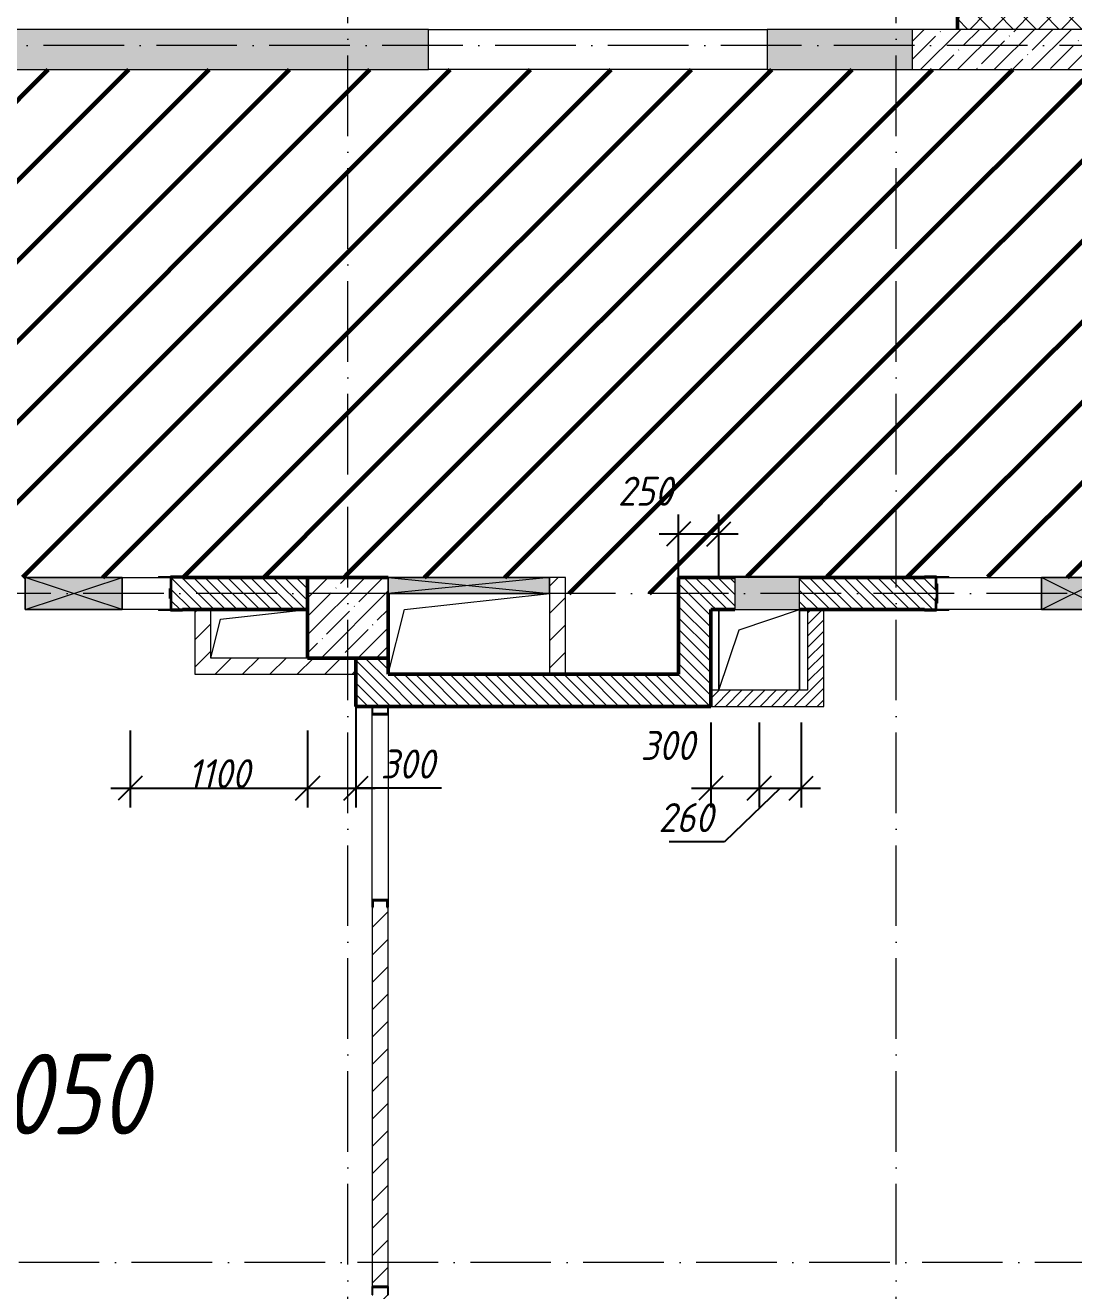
# Model space of a CAD drawing. Header units: millimetres. Extents: x -606178 to 312196, y -19338 to 632709.
# Drawn here: x -246851 to -240351, y 453450 to 461300 of the extents above; entities that cross this region are included whole.
import ezdxf

# ---------------------------------------------------------------- set-up
doc = ezdxf.new("R2010")
doc.units = ezdxf.units.MM
doc.linetypes.add('50_200_ШТРИХ_1Т_ш5_п1_п1_', pattern=[700, 500, -100, 0, -100])
for name, color, linetype, lineweight in [('6.4.1) Окр пт с инж. ПТ2.16', 3, 'Continuous', 60), ('A-____-____-DIMS', 7, 'Continuous', 9), ('A-DETL-GENF-OTLN', 7, 'Continuous', 9), ('A-FLOR-____-OTLN', 7, 'Continuous', 9), ('A-GENM-____-MCUT', 7, 'Continuous', 25), ('A-GENM-____-OTLN', 7, 'Continuous', 9), ('A-GENM-____-OTLN-1', 7, 'Continuous', 25), ('A-GLAZ-____-OTLN', 7, 'Continuous', 9), ('A-WALL-____-MCUT-1', 7, 'Continuous', 9), ('A-WALL-____-MCUT-2', 7, 'Continuous', 50), ('A-WALL-____-OTLN', 7, 'Continuous', 9), ('A-WALL-____-PATT-1', 7, 'Continuous', 9), ('A-WALL-FNSH-MCUT-1', 7, 'Continuous', 9), ('I-WALL-____-OTLN', 7, 'Continuous', 9), ('S-COLS-____-MCUT', 7, 'Continuous', 50), ('S-COLS-____-OTLN', 7, 'Continuous', 9), ('S-GRID-____-OTLN-1', 7, '50_200_ШТРИХ_1Т_ш5_п1_п1_', 9), ('Марки помещений', 7, 'Continuous', 9)]:
    doc.layers.add(name, color=color, linetype=linetype, lineweight=lineweight)
doc.layers.add('A-GLAZ-____-OTLN-1', color=7, linetype='Continuous', lineweight=9, true_color=0xc0c0c0)
doc.styles.add('ISOCPEUR_I_10', font='isocpeui.ttf', dxfattribs={"width": 0.9, "height": 180})
doc.styles.add('ISOCPEUR_I_3', font='isocpeui.ttf', dxfattribs={"width": 0.85, "height": 2.2})
doc.dimstyles.new('ISO-1_8_0_9К_СРЕДНИЙ_Кладочные_3', dxfattribs={"dimscale": 304.8, "dimtxt": 179.276612, "dimasz": 0.492126, "dimexe": 0.393701, "dimexo": 0, "dimgap": 0, "dimtad": 1, "dimdec": 3, "dimrnd": 0.001, "dimdsep": 46, "dimtxsty": 'ISOCPEUR_I_10', "dimblk1": 'OBLIQUE', "dimblk2": 'OBLIQUE', "dimsah": 1, "dimcen": 0.09, "dimdle": 0.393701, "dimazin": 0, "dimtfac": 1, "dimtdec": 4, "dimtix": 1, "dimtmove": 0, "dimatfit": 3, "dimfxl": 1, "dimtvp": 1, "dimtolj": 1, "dimtzin": 0, "dimarcsym": 2})
doc.dimstyles.new('ISO-1_8_0_9К_СРЕДНИЙ_Кладочные_4', dxfattribs={"dimscale": 304.8, "dimtxt": 179.276612, "dimasz": 0.492126, "dimexe": 0.393701, "dimexo": 0, "dimgap": 0, "dimtad": 1, "dimdec": 3, "dimrnd": 0.001, "dimdsep": 46, "dimtxsty": 'ISOCPEUR_I_10', "dimblk1": 'OBLIQUE', "dimblk2": 'OBLIQUE', "dimsah": 1, "dimcen": 0.09, "dimdle": 0.393701, "dimazin": 0, "dimtfac": 1, "dimtdec": 4, "dimtix": 1, "dimtmove": 1, "dimatfit": 3, "dimfxl": 1, "dimtvp": 1, "dimtolj": 1, "dimtzin": 0, "dimarcsym": 2})
pattern_1 = [(45, (-264901.3, 451794.26), (-84.8528, 84.8528), [])]
pattern_2 = [(135, (-264901.3, 451794.26), (-35.35534, -35.35534), [])]
pattern_3 = [(45, (-264901.3, 451794.26), (-35.35534, 35.35534), [])]
pattern_4 = [(45, (-264901.3, 451794.26), (-114.0493, 114.0493), []), (45, (-264787.25, 451794.26), (-114.0493, 114.0493), [201.612, -40.322, 3.353, -36.97])]

# ---------------------------------------------------------------- blocks, each defined once
blk = doc.blocks.new('BSC_Колонна _Прямоугольная - 500х500-V72-АР1_План отверстий 2 этажа в осях 1-64_А-ГГ')
at = {"layer": 'S-COLS-____-OTLN'}
h = blk.add_hatch(dxfattribs=at)
h.set_pattern_fill('FP_101', color=256, style=0, pattern_type=2)
h.set_pattern_definition([(45, (-20050, -5831.04), (-114.0493, 114.0493), []), (45, (-19935.95, -5831.04), (-114.0493, 114.0493), [201.613, -40.323, 3.353, -36.97])])
h.paths.add_polyline_path([(-250, -250), (250, -250), (250, 250), (-250, 250), (-250, 150)], flags=0)
at = {"layer": 'S-COLS-____-MCUT'}
for p, q in [((250, 250), (-250, 250)), ((-250, 250), (-250, -250)), ((250, -250), (250, 150)), ((-250, -250), (250, -250))]:
    blk.add_line(p, q, dxfattribs=at)
blk = doc.blocks.new('АР_Перемычка - АР_Перемычка-28448550-АР1_План отверстий 2 этажа в осях 1-64_А-ГГ')
at = {"layer": 'A-GENM-____-OTLN'}
blk.add_line((-350, -100), (-342, -100), dxfattribs=at)
blk = doc.blocks.new('154_Фахверк_СКБ_Швеллер - Тип_100_3550_1-28320239-АР1_План отверстий 2 этажа в осях 1-64_А-ГГ')
at = {"layer": 'A-GENM-____-MCUT'}
for p, q in [((175, 50), (125, 50)), ((125, 50), (125, -50)), ((128, 47), (175, 47)), ((128, -47), (128, 47)), ((175, 47), (175, 50)), ((125, -50), (175, -50)), ((175, -47), (128, -47)), ((175, -50), (175, -47))]:
    blk.add_line(p, q, dxfattribs=at)
blk = doc.blocks.new('154_Стойка_СКБ_Швеллер - СМ-2180_100-28318692-АР1_План отверстий 2 этажа в осях 1-64_А-ГГ')
at = {"layer": 'A-GENM-____-MCUT'}
for p, q in [((171, 50), (125, 50)), ((125, 50), (125, -50)), ((129.5, 42.4), (171, 42.4)), ((129.5, -42.4), (129.5, 42.4)), ((171, 42.4), (171, 50)), ((125, -50), (171, -50)), ((171, -42.4), (129.5, -42.4)), ((171, -50), (171, -42.4))]:
    blk.add_line(p, q, dxfattribs=at)
blk = doc.blocks.new('154_Фахверк_СКБ_Швеллер - Тип_100_3550-28487752-АР1_План отверстий 2 этажа в осях 1-64_А-ГГ')
at = {"layer": 'A-GENM-____-MCUT'}
for p, q in [((175, 50), (125, 50)), ((125, 50), (125, -50)), ((128, 47), (175, 47)), ((128, -47), (128, 47)), ((175, 47), (175, 50)), ((125, -50), (175, -50)), ((175, -47), (128, -47)), ((175, -50), (175, -47))]:
    blk.add_line(p, q, dxfattribs=at)
blk = doc.blocks.new('154_Стойка_СКБ_Уголок - СМ-2180_200-28268025-АР1_План отверстий 2 этажа в осях 1-64_А-ГГ')
at = {"layer": 'A-GENM-____-MCUT'}
for p, q in [((125, 156), (125, 81)), ((200, 156), (125, 156)), ((125, 81), (131, 81)), ((131, 81), (131, 150)), ((131, 150), (200, 150)), ((200, 150), (200, 156)), ((131, 19), (125, 19)), ((125, 19), (125, -56)), ((131, -50), (131, 19)), ((125, -56), (200, -56)), ((200, -50), (131, -50)), ((200, -56), (200, -50))]:
    blk.add_line(p, q, dxfattribs=at)
blk = doc.blocks.new('Стойка_Влож_Уголок_Опорный - Уголок-28213941-АР1_План отверстий 2 этажа в осях 1-64_А-ГГ')
at = {"layer": 'A-GENM-____-OTLN'}
for p, q in [((-212, -6), (-212, 0)), ((0, 0), (0, -6)), ((-212, -75), (-212, -6)), ((-212, -6), (-206, -6)), ((-212, -75), (-206, -75)), ((-6, -6), (0, -6)), ((-6, -75), (0, -75)), ((0, -6), (0, -75))]:
    blk.add_line(p, q, dxfattribs=at)
blk = doc.blocks.new('154_Стойка_СКБ_Уголок - СМ-2480_200-28346303-АР1_План отверстий 2 этажа в осях 1-64_А-ГГ')
at = {"layer": 'A-GENM-____-MCUT'}
for p, q in [((125, 156), (125, 81)), ((200, 156), (125, 156)), ((125, 81), (131, 81)), ((131, 81), (131, 150)), ((131, 150), (200, 150)), ((200, 150), (200, 156)), ((131, 19), (125, 19)), ((125, 19), (125, -56)), ((131, -50), (131, 19)), ((125, -56), (200, -56)), ((200, -50), (131, -50)), ((200, -56), (200, -50))]:
    blk.add_line(p, q, dxfattribs=at)
blk = doc.blocks.new('Стойка_Влож_Полоса боковая - Полоса-28213942-АР1_План отверстий 2 этажа в осях 1-64_А-ГГ')
at = {"layer": 'A-GENM-____-OTLN'}
for p, q in [((-5, 60), (0, 60)), ((-5, -60), (-5, 60)), ((0, 31), (0, -31)), ((0, -60), (-5, -60))]:
    blk.add_line(p, q, dxfattribs=at)
blk = doc.blocks.new('AR_Отверстие Ниша - Лючок-32403954-АР1_План отверстий 2 этажа в осях 1-64_А-ГГ')
at = {"layer": 'A-GLAZ-____-OTLN'}
blk.add_hatch(color=256, dxfattribs=at).paths.add_polyline_path([(-200, 100), (-200, -100), (200, -100), (200, 100)], flags=0)
for p, q in [((200, 100), (-200, 100)), ((-200, 100), (-200, -100)), ((200, -100), (200, 100)), ((-200, -100), (200, -100))]:
    blk.add_line(p, q, dxfattribs=at)
blk = doc.blocks.new('Л_Общий_Лючок - Лючок-29677405-АР1_План отверстий 2 этажа в осях 1-64_А-ГГ')
at = {"layer": 'A-GLAZ-____-OTLN-1'}
blk.add_hatch(color=256, dxfattribs=at).paths.add_polyline_path([(400, 0), (424, 0), (424, 6), (-24, 6), (-24, 0), (0, 0)], flags=0)
at = {"layer": 'A-GLAZ-____-OTLN'}
for p, q in [((424, 6), (-24, 6)), ((-24, 6), (-24, 0)), ((424, 6), (424, 0))]:
    blk.add_line(p, q, dxfattribs=at)
blk = doc.blocks.new('AR_Отверстие прямоугольное _в плите_ - AR_Отверстие прямоугольное _в плите_-30459293-АР1_План отверстий 2 этажа в осях 1-64_А-ГГ')
at = {"layer": 'A-GENM-____-OTLN'}
for p, q in [((-250, 250), (-250, -250)), ((-125, 125), (250, 250)), ((250, -250), (250, 250)), ((-250, -250), (-125, 125))]:
    blk.add_line(p, q, dxfattribs=at)
blk = doc.blocks.new('AR_Отверстие прямоугольное _в плите_ - AR_Отверстие прямоугольное _в плите_-30552555-АР1_План отверстий 2 этажа в осях 1-64_А-ГГ')
at = {"layer": 'A-GENM-____-OTLN'}
for p, q in [((-300, -150), (-240, 90)), ((-240, 90), (300, 150))]:
    blk.add_line(p, q, dxfattribs=at)
blk = doc.blocks.new('AR_Отверстие прямоугольное _в плите_ - AR_Отверстие прямоугольное _в плите_-30552705-АР1_План отверстий 2 этажа в осях 1-64_А-ГГ')
at = {"layer": 'A-GENM-____-OTLN'}
for p, q in [((-400, 150), (500, 250)), ((-500, -250), (-400, 150))]:
    blk.add_line(p, q, dxfattribs=at)
blk = doc.blocks.new('AR_Отверстие прямоугольное _в стене__БезПР - AR_Отверстие прямоугольное _в стене__БезПР-36428632-АР1_План отверстий 2 этажа в осях 1-64_А-ГГ')
at = {"layer": 'A-GLAZ-____-OTLN'}
blk.add_hatch(color=256, dxfattribs=at).paths.add_polyline_path([(-200, -100), (200, -100), (200, 100), (-200, 100)], flags=0)
at = {"layer": 'A-DETL-GENF-OTLN'}
for p, q in [((-200, -100), (-200, 100)), ((-200, 100), (200, 100)), ((200, 100), (-200, -100)), ((-200, 100), (200, -100)), ((200, 100), (-200, 100)), ((-200, 100), (-200, -100)), ((200, 100), (200, -100)), ((200, -100), (200, 100)), ((200, -100), (-200, -100)), ((-200, -100), (200, -100))]:
    blk.add_line(p, q, dxfattribs=at)
at = {"layer": 'A-GLAZ-____-OTLN'}
blk.add_line((200, 100), (-200, 100), dxfattribs=at)
blk = doc.blocks.new('AR_Отверстие прямоугольное _в стене__БезПР - AR_Отверстие прямоугольное _в стене__БезПР-36429236-АР1_План отверстий 2 этажа в осях 1-64_А-ГГ')
at = {"layer": 'A-GLAZ-____-OTLN'}
blk.add_hatch(color=256, dxfattribs=at).paths.add_polyline_path([(500, -50), (500, 50), (-500, 50), (-500, -50), (395.9, -50)], flags=0)
at = {"layer": 'A-DETL-GENF-OTLN'}
for p, q in [((-500, -50), (-500, 50)), ((-500, 50), (500, 50)), ((500, 50), (-500, -50)), ((-500, 50), (500, -50)), ((500, 50), (-500, 50)), ((-500, 50), (-500, -50)), ((500, 50), (500, -50)), ((500, -50), (500, 50)), ((500, -50), (-500, -50)), ((-500, -50), (500, -50))]:
    blk.add_line(p, q, dxfattribs=at)
at = {"layer": 'A-GLAZ-____-OTLN'}
blk.add_line((500, 50), (-500, 50), dxfattribs=at)
blk = doc.blocks.new('AR_Отверстие прямоугольное _в стене_ - AR_Отверстие прямоугольное _в стене__ОВ-36870782-АР1_План отверстий 2 этажа в осях 1-64_А-ГГ')
at = {"layer": 'A-GLAZ-____-OTLN'}
blk.add_hatch(color=256, dxfattribs=at).paths.add_polyline_path([(-300, 100), (-300, -100), (300, -100), (300, 100)], flags=0)
at = {"layer": 'A-DETL-GENF-OTLN'}
for p, q in [((-300, -100), (-300, 100)), ((-300, 100), (300, 100)), ((300, 100), (-300, -100)), ((-300, 100), (300, -100)), ((300, 100), (-300, 100)), ((-300, 100), (-300, -100)), ((300, 100), (300, -100)), ((300, -100), (300, 100)), ((300, -100), (-300, -100)), ((-300, -100), (300, -100))]:
    blk.add_line(p, q, dxfattribs=at)
blk = doc.blocks.new('_Oblique')
at = {"color": 0, "linetype": 'ByBlock', "lineweight": -2}
blk.add_line((-0.5, -0.5), (0.5, 0.5), dxfattribs=at)
blk = doc.blocks.new('*D4587')
at = {"layer": 'A-____-____-DIMS', "color": 0, "lineweight": -2, "transparency": 16777216}
for p, q in [((-242801.3, 457875.3), (-242801.3, 458264.7)), ((-242551.3, 457878.3), (-242551.3, 458264.7)), ((-242921.3, 458144.7), (-242431.3, 458144.7))]:
    blk.add_line(p, q, dxfattribs=at)
at = {"layer": 'Defpoints', "color": 0, "transparency": 16777216}
for p in [(-242551.3, 458144.7), (-242801.3, 457875.3), (-242551.3, 457878.3)]:
    blk.add_point(p, dxfattribs=at)
at = {"layer": 'A-____-____-DIMS', "color": 0, "lineweight": -2, "transparency": 16777216, "xscale": 150, "yscale": 150, "zscale": 150, "rotation": 180}
blk.add_blockref('_Oblique', (-242801.3, 458144.7), dxfattribs=at)
at = {"layer": 'A-____-____-DIMS', "color": 0, "lineweight": -2, "transparency": 16777216, "xscale": 150, "yscale": 150, "zscale": 150}
blk.add_blockref('_Oblique', (-242551.3, 458144.7), dxfattribs=at)
at = {"layer": 'A-____-____-DIMS', "color": 0, "transparency": 16777216, "insert": (-243177.3, 458499.9), "char_height": 180, "width": 409.578, "attachment_point": 1, "line_spacing_factor": 1.149209, "style": 'ISOCPEUR_I_10'}
blk.add_mtext('\\A1;250', dxfattribs=at)
blk = doc.blocks.new('*D4727')
at = {"layer": 'A-____-____-DIMS', "color": 0, "lineweight": -2, "transparency": 16777216}
for p, q in [((-242601.3, 456975.3), (-242601.3, 456447.4)), ((-242301.3, 456975.3), (-242301.3, 456447.4)), ((-242721.3, 456567.4), (-242181.3, 456567.4))]:
    blk.add_line(p, q, dxfattribs=at)
at = {"layer": 'Defpoints', "color": 0, "transparency": 16777216}
for p in [(-242601.3, 456975.3), (-242301.3, 456975.3), (-242301.3, 456567.4)]:
    blk.add_point(p, dxfattribs=at)
at = {"layer": 'A-____-____-DIMS', "color": 0, "lineweight": -2, "transparency": 16777216, "xscale": 150, "yscale": 150, "zscale": 150, "rotation": 180}
blk.add_blockref('_Oblique', (-242601.3, 456567.4), dxfattribs=at)
at = {"layer": 'A-____-____-DIMS', "color": 0, "lineweight": -2, "transparency": 16777216, "xscale": 150, "yscale": 150, "zscale": 150}
blk.add_blockref('_Oblique', (-242301.3, 456567.4), dxfattribs=at)
at = {"layer": 'A-____-____-DIMS', "color": 0, "transparency": 16777216, "insert": (-243036.7, 456922.6), "char_height": 180, "width": 409.578, "attachment_point": 1, "line_spacing_factor": 1.149209, "style": 'ISOCPEUR_I_10'}
blk.add_mtext('\\A1;300', dxfattribs=at)
blk = doc.blocks.new('*D4728')
at = {"layer": 'A-____-____-DIMS', "color": 0, "lineweight": -2, "transparency": 16777216}
for p, q in [((-242301.3, 456975.3), (-242301.3, 456447.4)), ((-242041.3, 456975.3), (-242041.3, 456447.4)), ((-242171.3, 456567.4), (-242516.2, 456235.1)), ((-242421.3, 456567.4), (-241921.3, 456567.4)), ((-242516.2, 456235.1), (-242860.3, 456235.1))]:
    blk.add_line(p, q, dxfattribs=at)
at = {"layer": 'Defpoints', "color": 0, "transparency": 16777216}
for p in [(-242301.3, 456975.3), (-242041.3, 456975.3), (-242041.3, 456567.4)]:
    blk.add_point(p, dxfattribs=at)
at = {"layer": 'A-____-____-DIMS', "color": 0, "lineweight": -2, "transparency": 16777216, "xscale": 150, "yscale": 150, "zscale": 150, "rotation": 180}
blk.add_blockref('_Oblique', (-242301.3, 456567.4), dxfattribs=at)
at = {"layer": 'A-____-____-DIMS', "color": 0, "lineweight": -2, "transparency": 16777216, "xscale": 150, "yscale": 150, "zscale": 150}
blk.add_blockref('_Oblique', (-242041.3, 456567.4), dxfattribs=at)
at = {"layer": 'A-____-____-DIMS', "color": 0, "transparency": 16777216, "insert": (-242925.7, 456475.1), "char_height": 180, "width": 409.578, "attachment_point": 1, "line_spacing_factor": 1.149209, "style": 'ISOCPEUR_I_10'}
blk.add_mtext('\\A1;260', dxfattribs=at)
blk = doc.blocks.new('*D4729')
at = {"layer": 'A-____-____-DIMS', "color": 0, "lineweight": -2, "transparency": 16777216}
for p, q in [((-246201.3, 456925.3), (-246201.3, 456447.4)), ((-245101.3, 456925.3), (-245101.3, 456447.4)), ((-246321.3, 456567.4), (-244981.3, 456567.4))]:
    blk.add_line(p, q, dxfattribs=at)
at = {"layer": 'Defpoints', "color": 0, "transparency": 16777216}
for p in [(-246201.3, 456925.3), (-245101.3, 456925.3), (-245101.3, 456567.4)]:
    blk.add_point(p, dxfattribs=at)
at = {"layer": 'A-____-____-DIMS', "color": 0, "lineweight": -2, "transparency": 16777216, "xscale": 150, "yscale": 150, "zscale": 150, "rotation": 180}
blk.add_blockref('_Oblique', (-246201.3, 456567.4), dxfattribs=at)
at = {"layer": 'A-____-____-DIMS', "color": 0, "lineweight": -2, "transparency": 16777216, "xscale": 150, "yscale": 150, "zscale": 150}
blk.add_blockref('_Oblique', (-245101.3, 456567.4), dxfattribs=at)
at = {"layer": 'A-____-____-DIMS', "color": 0, "transparency": 16777216, "insert": (-245651.3, 456657.4), "char_height": 180, "width": 463.361, "attachment_point": 5, "style": 'ISOCPEUR_I_10'}
blk.add_mtext('\\A1;1100', dxfattribs=at)
blk = doc.blocks.new('*D4730')
at = {"layer": 'A-____-____-DIMS', "color": 0, "lineweight": -2, "transparency": 16777216}
for p, q in [((-244801.3, 457075.3), (-244801.3, 456447.4)), ((-245101.3, 456925.3), (-245101.3, 456447.4)), ((-245221.3, 456567.4), (-244681.3, 456567.4)), ((-244271.7, 456567.4), (-244801.3, 456567.4))]:
    blk.add_line(p, q, dxfattribs=at)
at = {"layer": 'Defpoints', "color": 0, "transparency": 16777216}
for p in [(-244801.3, 457075.3), (-245101.3, 456925.3), (-244801.3, 456567.4)]:
    blk.add_point(p, dxfattribs=at)
at = {"layer": 'A-____-____-DIMS', "color": 0, "lineweight": -2, "transparency": 16777216, "xscale": 150, "yscale": 150, "zscale": 150, "rotation": 180}
blk.add_blockref('_Oblique', (-245101.3, 456567.4), dxfattribs=at)
at = {"layer": 'A-____-____-DIMS', "color": 0, "lineweight": -2, "transparency": 16777216, "xscale": 150, "yscale": 150, "zscale": 150}
blk.add_blockref('_Oblique', (-244801.3, 456567.4), dxfattribs=at)
at = {"layer": 'A-____-____-DIMS', "color": 0, "transparency": 16777216, "insert": (-244648.6, 456807.4), "char_height": 180, "width": 409.578, "attachment_point": 1, "line_spacing_factor": 1.149209, "style": 'ISOCPEUR_I_10'}
blk.add_mtext('\\A1;300', dxfattribs=at)

msp = doc.modelspace()

# ---------------------------------------------------------------- hatches: boundary and pattern name
at = {"layer": '6.4.1) Окр пт с инж. ПТ2.16'}
h = msp.add_hatch(dxfattribs=at)
h.set_pattern_fill('ANSI31', color=256, scale=111)
h.paths.add_polyline_path([(-244851.3011, 461025.3011), (-247851.3011, 461025.3011), (-247851.3011, 457875.3011), (-247601.3011, 457875.3011), (-247176.3011, 457875.3011), (-247176.3011, 457881.3011), (-247101.3011, 457881.3011), (-247095.3011, 457881.3011), (-247026.3011, 457881.3011), (-246851.3011, 457875.3011), (-246251.3011, 457875.3011), (-246026.3011, 457875.3011), (-246026.3011, 457881.3011), (-245957.3011, 457881.3011), (-245951.3011, 457881.3011), (-245876.3011, 457881.3011), (-245101.3011, 457875.3011), (-244851.3011, 457875.3011)])
h = msp.add_hatch(dxfattribs=at)
h.set_pattern_fill('ANSI31', color=256, scale=111)
h.paths.add_polyline_path([(-241451.3011, 461025.3011), (-242251.3011, 461025.3011), (-244351.3011, 461025.3011), (-244851.3011, 461025.3011), (-244851.3011, 457875.3011), (-244601.3011, 457875.3011), (-243601.3011, 457875.3011), (-243501.3011, 457875.3011), (-243501.3011, 457775.3011), (-242801.3011, 457775.3011), (-242801.3011, 457875.3011), (-242475.3011, 457875.3011), (-242475.3011, 457881.3011), (-242027.3011, 457881.3011), (-241451.3011, 457876.6993)])
h = msp.add_hatch(dxfattribs=at)
h.set_pattern_fill('ANSI31', color=256, scale=111)
h.paths.add_polyline_path([(-238851.3011, 460775.3011), (-239101.3011, 460775.3011), (-239101.3011, 461025.3011), (-241451.3011, 461025.3011), (-241451.3011, 457875.3011), (-241276.3011, 457875.3011), (-241276.3011, 457881.3011), (-241201.3011, 457881.3011), (-241195.3011, 457881.3011), (-241126.3011, 457881.3011), (-240551.3011, 457875.3011), (-240151.3011, 457875.3011), (-239501.3011, 457875.3011), (-239501.3011, 457881.3011), (-239426.3011, 457881.3011), (-239101.3011, 457875.3011), (-238851.3011, 457875.3011)])
at = {"layer": 'A-WALL-____-PATT-1'}
h = msp.add_hatch(dxfattribs=at)
h.set_pattern_fill('FP_1', color=256, style=0, pattern_type=2)
h.set_pattern_definition([(45, (-264901.3, 451794.26), (-70.71068, 70.71068), []), (135, (-264901.3, 451794.26), (-70.71068, -70.71068), [])])
h.paths.add_polyline_path([(-190551.3011, 461275.3011), (-190551.3011, 461375.3011), (-196901.3011, 461375.3011), (-196901.3011, 461281.3011), (-196826.3011, 461281.3011), (-196826.3011, 461275.3011), (-190681.4906, 461275.3011)], flags=0)
h.paths.add_polyline_path([(-199518.812, 461275.3011), (-198776.3011, 461275.3011), (-198776.3011, 461281.3011), (-198701.3011, 461281.3011), (-198701.3011, 461375.3011), (-199901.3011, 461375.3011), (-199901.3011, 461281.3011), (-199826.3011, 461281.3011), (-199826.3011, 461275.3011)], flags=0)
h.paths.add_polyline_path([(-201776.3011, 461275.3011), (-201776.3011, 461281.3011), (-201701.3011, 461281.3011), (-201701.3011, 461375.3011), (-202901.3011, 461375.3011), (-202901.3011, 461281.3011), (-202826.3011, 461281.3011), (-202826.3011, 461275.3011), (-202051.3011, 461275.3011)], flags=0)
h.paths.add_polyline_path([(-205551.3011, 461275.3011), (-204776.3011, 461275.3011), (-204776.3011, 461281.3011), (-204701.3011, 461281.3011), (-204701.3011, 461375.3011), (-205901.3011, 461375.3011), (-205901.3011, 461281.3011), (-205826.3011, 461281.3011), (-205826.3011, 461275.3011), (-205704.937, 461275.3011)], flags=0)
h.paths.add_polyline_path([(-208356.1335, 461275.3011), (-207776.3011, 461275.3011), (-207776.3011, 461281.3011), (-207701.3011, 461281.3011), (-207701.3011, 461375.3011), (-208901.3011, 461375.3011), (-208901.3011, 461281.3011), (-208826.3011, 461281.3011), (-208826.3011, 461275.3011)], flags=0)
h.paths.add_polyline_path([(-211051.3011, 461275.3011), (-210776.3011, 461275.3011), (-210776.3011, 461281.3011), (-210701.3011, 461281.3011), (-210701.3011, 461375.3011), (-211901.3011, 461375.3011), (-211901.3011, 461281.3011), (-211826.3011, 461281.3011), (-211826.3011, 461275.3011), (-211551.3011, 461275.3011)], flags=0)
h.paths.add_polyline_path([(-214051.3011, 461275.3011), (-213776.3011, 461275.3011), (-213776.3011, 461281.3011), (-213701.3011, 461281.3011), (-213701.3011, 461375.3011), (-214901.3011, 461375.3011), (-214901.3011, 461281.3011), (-214826.3011, 461281.3011), (-214826.3011, 461275.3011), (-214542.2585, 461275.3011)], flags=0)
h.paths.add_polyline_path([(-216776.3011, 461275.3011), (-216776.3011, 461281.3011), (-216701.3011, 461281.3011), (-216701.3011, 461375.3011), (-217901.3011, 461375.3011), (-217901.3011, 461281.3011), (-217826.3011, 461281.3011), (-217826.3011, 461275.3011), (-217193.4549, 461275.3011)], flags=0)
h.paths.add_polyline_path([(-219776.3011, 461275.3011), (-219776.3011, 461281.3011), (-219701.3011, 461281.3011), (-219701.3011, 461375.3011), (-220901.3011, 461375.3011), (-220901.3011, 461281.3011), (-220826.3011, 461281.3011), (-220826.3011, 461275.3011), (-220051.3011, 461275.3011)], flags=0)
h.paths.add_polyline_path([(-223826.3011, 461275.3011), (-222776.3011, 461275.3011), (-222776.3011, 461281.3011), (-222701.3011, 461281.3011), (-222701.3011, 461375.3011), (-223901.3011, 461375.3011), (-223901.3011, 461281.3011), (-223826.3011, 461281.3011)], flags=0)
h.paths.add_polyline_path([(-226051.3011, 461275.3011), (-225776.3011, 461275.3011), (-225776.3011, 461281.3011), (-225701.3011, 461281.3011), (-225701.3011, 461375.3011), (-227101.3011, 461375.3011), (-227101.3011, 461275.3011), (-226601.3011, 461275.3011)], flags=0)
h.paths.add_polyline_path([(-229565.7049, 461275.3011), (-228976.3011, 461275.3011), (-228976.3011, 461281.3011), (-228901.3011, 461281.3011), (-228901.3011, 461375.3011), (-230101.3011, 461375.3011), (-230101.3011, 461275.3011), (-229601.3011, 461275.3011)], flags=0)
h.paths.add_polyline_path([(-237976.3011, 461275.3011), (-237976.3011, 461281.3011), (-237901.3011, 461281.3011), (-237901.3011, 461375.3011), (-241071.3011, 461375.3011), (-241071.3011, 461275.3011), (-238601.3011, 461275.3011)], flags=0)
h = msp.add_hatch(dxfattribs=at)
h.set_pattern_fill('FP_25', color=256, style=0, pattern_type=2)
h.set_pattern_definition(pattern_4)
h.paths.add_polyline_path([(-242251.3011, 461025.3011), (-241351.3011, 461025.3011), (-241351.3011, 461275.3011), (-242251.3011, 461275.3011)], flags=0)
h.paths.add_polyline_path([(-244351.3011, 461025.3011), (-244351.3011, 461275.3011), (-252001.3011, 461275.3011), (-252001.3011, 461025.3011), (-247240.3478, 461025.3011)], flags=0)
h.paths.add_polyline_path([(-254101.3011, 461025.3011), (-254101.3011, 461275.3011), (-255301.3011, 461275.3011), (-255301.3011, 461025.3011), (-254310.2049, 461025.3011)], flags=0)
h.paths.add_polyline_path([(-259612.5978, 461025.3011), (-259301.3011, 461025.3011), (-259301.3011, 461275.3011), (-266851.3011, 461275.3011), (-266851.3011, 461025.3011), (-261380.0621, 461025.3011)], flags=0)
h = msp.add_hatch(dxfattribs=at)
h.set_pattern_fill('FP_25', color=256, style=0, pattern_type=2)
h.set_pattern_definition(pattern_4)
h.paths.add_polyline_path([(-239101.3011, 461025.3011), (-239101.3011, 461275.3011), (-241351.3011, 461275.3011), (-241351.3011, 461025.3011), (-240170.4906, 461025.3011)], flags=0)
h = msp.add_hatch(dxfattribs=at)
h.set_pattern_fill('FP_6', color=256, style=0, pattern_type=2)
h.set_pattern_definition(pattern_2)
h.paths.add_polyline_path([(-245101.3011, 457675.3011), (-245101.3011, 457875.3011), (-245945.3011, 457875.3011), (-245945.3011, 457806.3011), (-245951.3011, 457806.3011), (-245951.3011, 457744.3011), (-245945.3011, 457744.3011), (-245945.3011, 457675.3011), (-245472.8835, 457675.3011)], flags=0)
h.paths.add_polyline_path([(-247107.3011, 457675.3011), (-247107.3011, 457744.3011), (-247101.3011, 457744.3011), (-247101.3011, 457806.3011), (-247107.3011, 457806.3011), (-247107.3011, 457875.3011), (-247601.3011, 457875.3011), (-247601.3011, 457675.3011), (-247176.3011, 457675.3011)], flags=0)
h = msp.add_hatch(dxfattribs=at)
h.set_pattern_fill('FP_4', color=256, style=0, pattern_type=2)
h.set_pattern_definition(pattern_1)
h.paths.add_polyline_path([(-243601.3011, 457775.3011), (-243501.3011, 457775.3011), (-243501.3011, 457875.3011), (-243601.3011, 457875.3011)], flags=0)
h = msp.add_hatch(dxfattribs=at)
h.set_pattern_fill('FP_6', color=256, style=0, pattern_type=2)
h.set_pattern_definition(pattern_2)
h.paths.add_polyline_path([(-242601.3011, 457075.3011), (-242601.3011, 457875.3011), (-242801.3011, 457875.3011), (-242801.3011, 457075.3011)], flags=0)
h = msp.add_hatch(dxfattribs=at)
h.set_pattern_fill('FP_6', color=256, style=0, pattern_type=2)
h.set_pattern_definition(pattern_2)
h.paths.add_polyline_path([(-239495.3011, 457675.3011), (-239101.3011, 457675.3011), (-239101.3011, 457875.3011), (-239495.3011, 457875.3011), (-239495.3011, 457806.3011), (-239501.3011, 457806.3011), (-239501.3011, 457744.3011), (-239495.3011, 457744.3011), (-239495.3011, 457678.3011)], flags=0)
h.paths.add_polyline_path([(-241276.3011, 457675.3011), (-241207.3011, 457675.3011), (-241207.3011, 457744.3011), (-241201.3011, 457744.3011), (-241201.3011, 457806.3011), (-241207.3011, 457806.3011), (-241207.3011, 457875.3011), (-242051.3011, 457875.3011), (-242051.3011, 457675.3011), (-241937.9549, 457675.3011)], flags=0)
h.paths.add_polyline_path([(-242601.3011, 457675.3011), (-242451.3011, 457675.3011), (-242451.3011, 457875.3011), (-242601.3011, 457875.3011)], flags=0)
h = msp.add_hatch(dxfattribs=at)
h.set_pattern_fill('FP_4', color=256, style=0, pattern_type=2)
h.set_pattern_definition(pattern_1)
h.paths.add_polyline_path([(-243501.3011, 457275.3011), (-243501.3011, 457775.3011), (-243601.3011, 457775.3011), (-243601.3011, 457275.3011)], flags=0)
h = msp.add_hatch(dxfattribs=at)
h.set_pattern_fill('FP_4', color=256, style=0, pattern_type=2)
h.set_pattern_definition(pattern_1)
h.paths.add_polyline_path([(-245701.3011, 457375.3011), (-245701.3011, 457675.3011), (-245801.3011, 457675.3011), (-245801.3011, 457375.3011)], flags=0)
h = msp.add_hatch(dxfattribs=at)
h.set_pattern_fill('FP_5', color=256, style=0, pattern_type=2)
h.set_pattern_definition(pattern_3)
h.paths.add_polyline_path([(-241937.9549, 457075.3011), (-241901.3011, 457075.3011), (-241901.3011, 457675.3011), (-242001.3011, 457675.3011), (-242001.3011, 457075.3011)], flags=0)
h = msp.add_hatch(dxfattribs=at)
h.set_pattern_fill('FP_4', color=256, style=0, pattern_type=2)
h.set_pattern_definition(pattern_1)
h.paths.add_polyline_path([(-244801.3011, 457275.3011), (-244801.3011, 457375.3011), (-245801.3011, 457375.3011), (-245801.3011, 457275.3011), (-245472.8835, 457275.3011)], flags=0)
h = msp.add_hatch(dxfattribs=at)
h.set_pattern_fill('FP_6', color=256, style=0, pattern_type=2)
h.set_pattern_definition(pattern_2)
h.paths.add_polyline_path([(-244698.3011, 457075.3011), (-244601.3011, 457075.3011), (-244601.3011, 457375.3011), (-244801.3011, 457375.3011), (-244801.3011, 457075.3011), (-244701.3011, 457075.3011)], flags=0)
h = msp.add_hatch(dxfattribs=at)
h.set_pattern_fill('FP_6', color=256, style=0, pattern_type=2)
h.set_pattern_definition(pattern_2)
h.paths.add_polyline_path([(-242801.3011, 457075.3011), (-242801.3011, 457275.3011), (-244601.3011, 457275.3011), (-244601.3011, 457075.3011), (-243705.4192, 457075.3011)], flags=0)
h = msp.add_hatch(dxfattribs=at)
h.set_pattern_fill('FP_5', color=256, style=0, pattern_type=2)
h.set_pattern_definition(pattern_3)
h.paths.add_polyline_path([(-242001.3011, 457075.3011), (-242001.3011, 457175.3011), (-242601.3011, 457175.3011), (-242601.3011, 457075.3011)], flags=0)
h = msp.add_hatch(dxfattribs=at)
h.set_pattern_fill('FP_4', color=256, style=0, pattern_type=2)
h.set_pattern_definition(pattern_1)
h.paths.add_polyline_path([(-244601.3011, 450375.3011), (-244601.3011, 453425.3011), (-244604.3011, 453425.3011), (-244604.3011, 453472.3011), (-244698.3011, 453472.3011), (-244698.3011, 453425.3011), (-244701.3011, 453425.3011), (-244701.3011, 450375.3011)], flags=0)
h.paths.add_polyline_path([(-244604.3011, 453475.3011), (-244601.3011, 453475.3011), (-244602.1374, 455829.3011), (-244608.9011, 455829.3011), (-244608.9011, 455870.8011), (-244693.7011, 455870.8011), (-244693.7011, 455829.3011), (-244701.3011, 455829.3011), (-244701.3011, 453475.3011), (-244608.9011, 453475.3011)], flags=0)
h.paths.add_polyline_path([(-244604.3011, 457028.3011), (-244604.3011, 457075.3011), (-244698.3011, 457075.3011), (-244698.3011, 457028.3011), (-244607.3011, 457028.3011)], flags=0)

# ---------------------------------------------------------------- linework, layer by layer
at = {"layer": 'A-FLOR-____-OTLN'}
for p, q in [((-242551.3011, 457175.3011), (-242551.3011, 457675.3011)), ((-242051.3011, 457675.3011), (-242051.3011, 457175.3011))]:
    msp.add_line(p, q, dxfattribs=at)
at = {"layer": 'A-WALL-____-MCUT-1'}
for p, q in [((-244351.3011, 461275.3011), (-252001.3011, 461275.3011)), ((-244351.3011, 461025.3011), (-244351.3011, 461275.3011)), ((-242251.3011, 461275.3011), (-242251.3011, 461025.3011)), ((-239101.3011, 461275.3011), (-242251.3011, 461275.3011)), ((-241351.3011, 461025.3011), (-241351.3011, 461275.3011)), ((-252001.3011, 461025.3011), (-244351.3011, 461025.3011)), ((-242251.3011, 461025.3011), (-239101.3011, 461025.3011))]:
    msp.add_line(p, q, dxfattribs=at)
at = {"layer": 'A-WALL-____-MCUT-2'}
for p, q in [((-241071.3011, 461505.3011), (-241071.3011, 461275.3011)), ((-245101.3011, 457875.3011), (-245876.3011, 457875.3011)), ((-242451.3011, 457875.3011), (-242801.3011, 457875.3011)), ((-242801.3011, 457875.3011), (-242801.3011, 457275.3011)), ((-241276.3011, 457875.3011), (-242051.3011, 457875.3011)), ((-245951.3011, 457806.3011), (-245951.3011, 457744.3011)), ((-245876.3011, 457675.3011), (-245101.3011, 457675.3011)), ((-242601.3011, 457075.3011), (-242601.3011, 457675.3011)), ((-242601.3011, 457675.3011), (-242451.3011, 457675.3011)), ((-242051.3011, 457675.3011), (-241276.3011, 457675.3011)), ((-244801.3011, 457375.3011), (-244801.3011, 457075.3011)), ((-244601.3011, 457275.3011), (-244601.3011, 457375.3011)), ((-242801.3011, 457275.3011), (-244601.3011, 457275.3011)), ((-244801.3011, 457075.3011), (-244701.3011, 457075.3011)), ((-244698.3011, 457075.3011), (-244604.3011, 457075.3011)), ((-244601.3011, 457075.3011), (-242601.3011, 457075.3011))]:
    msp.add_line(p, q, dxfattribs=at)
at = {"layer": 'A-WALL-____-OTLN'}
for p, q in [((-244351.3011, 461275.3011), (-242251.3011, 461275.3011)), ((-242251.3011, 461025.3011), (-244351.3011, 461025.3011))]:
    msp.add_line(p, q, dxfattribs=at)
at = {"layer": 'A-WALL-FNSH-MCUT-1'}
for p, q in [((-243501.3011, 457875.3011), (-243601.3011, 457875.3011)), ((-243501.3011, 457275.3011), (-243501.3011, 457875.3011)), ((-243601.3011, 457775.3011), (-243601.3011, 457275.3011)), ((-245801.3011, 457675.3011), (-245801.3011, 457275.3011)), ((-245701.3011, 457375.3011), (-245701.3011, 457675.3011)), ((-242001.3011, 457675.3011), (-242001.3011, 457175.3011)), ((-241901.3011, 457075.3011), (-241901.3011, 457675.3011)), ((-245101.3011, 457375.3011), (-245701.3011, 457375.3011)), ((-245801.3011, 457275.3011), (-244801.3011, 457275.3011)), ((-242001.3011, 457175.3011), (-242601.3011, 457175.3011)), ((-242601.3011, 457075.3011), (-241901.3011, 457075.3011)), ((-244701.3011, 455829.3011), (-244701.3011, 453475.3011)), ((-244601.3011, 453475.3011), (-244601.3011, 455829.3011))]:
    msp.add_line(p, q, dxfattribs=at)
at = {"layer": 'I-WALL-____-OTLN'}
for p, q in [((-246251.3011, 457875.3011), (-245951.3011, 457875.3011)), ((-241201.3011, 457875.3011), (-240551.3011, 457875.3011)), ((-245951.3011, 457675.3011), (-246251.3011, 457675.3011)), ((-240551.3011, 457675.3011), (-241201.3011, 457675.3011)), ((-244701.3011, 455875.3011), (-244701.3011, 457025.3011)), ((-244601.3011, 457025.3011), (-244601.3011, 455875.3011))]:
    msp.add_line(p, q, dxfattribs=at)
at = {"layer": 'S-GRID-____-OTLN-1'}
for p, q in [((-244851.3011, 447311.6528), (-244851.3011, 501675.2188)), ((-241451.3011, 447311.6528), (-241451.3011, 501675.2188)), ((-160826.8945, 461175.3011), (-269357.6635, 461175.3011)), ((-174582.5138, 457775.3011), (-269570.0713, 457775.3011)), ((-160980.2414, 453625.3011), (-269570.0713, 453625.3011))]:
    msp.add_line(p, q, dxfattribs=at)

# ---------------------------------------------------------------- block references
at = {"layer": 'A-GENM-____-OTLN'}
for name, p, rotation in [('Стойка_Влож_Уголок_Опорный - Уголок-28213941-АР1_План отверстий 2 этажа в осях 1-64_А-ГГ', (-245951.3011, 457669.3011), 269.9999999999995), ('Стойка_Влож_Уголок_Опорный - Уголок-28213941-АР1_План отверстий 2 этажа в осях 1-64_А-ГГ', (-241201.3011, 457881.3011), 89.99999999999955), ('Стойка_Влож_Полоса боковая - Полоса-28213942-АР1_План отверстий 2 этажа в осях 1-64_А-ГГ', (-241201.3011, 457775.3011), 180)]:
    msp.add_blockref(name, p, dxfattribs=dict(at, rotation=rotation))
for name, p in [('AR_Отверстие прямоугольное _в плите_ - AR_Отверстие прямоугольное _в плите_-30552705-АР1_План отверстий 2 этажа в осях 1-64_А-ГГ', (-244101.3011, 457525.3011)), ('AR_Отверстие прямоугольное _в плите_ - AR_Отверстие прямоугольное _в плите_-30552555-АР1_План отверстий 2 этажа в осях 1-64_А-ГГ', (-245401.3011, 457525.3011)), ('AR_Отверстие прямоугольное _в плите_ - AR_Отверстие прямоугольное _в плите_-30459293-АР1_План отверстий 2 этажа в осях 1-64_А-ГГ', (-242301.3011, 457425.3011)), ('АР_Перемычка - АР_Перемычка-28448550-АР1_План отверстий 2 этажа в осях 1-64_А-ГГ', (-241201.3011, 457775.3011))]:
    msp.add_blockref(name, p, dxfattribs=at)
at = {"layer": 'A-GENM-____-OTLN-1'}
msp.add_blockref('154_Стойка_СКБ_Уголок - СМ-2180_200-28268025-АР1_План отверстий 2 этажа в осях 1-64_А-ГГ', (-246076.3011, 457725.3011), dxfattribs=at)
for name, p, rotation in [('154_Стойка_СКБ_Уголок - СМ-2480_200-28346303-АР1_План отверстий 2 этажа в осях 1-64_А-ГГ', (-241076.3011, 457825.3011), 180), ('154_Фахверк_СКБ_Швеллер - Тип_100_3550_1-28320239-АР1_План отверстий 2 этажа в осях 1-64_А-ГГ', (-244651.3011, 456900.3011), 89.99999999999991), ('154_Стойка_СКБ_Швеллер - СМ-2180_100-28318692-АР1_План отверстий 2 этажа в осях 1-64_А-ГГ', (-244651.3011, 456000.3011), 269.9999999999999), ('154_Фахверк_СКБ_Швеллер - Тип_100_3550-28487752-АР1_План отверстий 2 этажа в осях 1-64_А-ГГ', (-244651.3011, 453600.3011), 269.9999999999999)]:
    msp.add_blockref(name, p, dxfattribs=dict(at, rotation=rotation))
at = {"layer": 'A-GLAZ-____-OTLN', "rotation": 180}
for name, p in [('AR_Отверстие прямоугольное _в стене_ - AR_Отверстие прямоугольное _в стене__ОВ-36870782-АР1_План отверстий 2 этажа в осях 1-64_А-ГГ', (-246551.3011, 457775.3011)), ('AR_Отверстие Ниша - Лючок-32403954-АР1_План отверстий 2 этажа в осях 1-64_А-ГГ', (-242251.3011, 457775.3011)), ('AR_Отверстие прямоугольное _в стене__БезПР - AR_Отверстие прямоугольное _в стене__БезПР-36428632-АР1_План отверстий 2 этажа в осях 1-64_А-ГГ', (-240351.3011, 457775.3011))]:
    msp.add_blockref(name, p, dxfattribs=at)
at = {"layer": 'A-GLAZ-____-OTLN'}
for name, p in [('AR_Отверстие прямоугольное _в стене__БезПР - AR_Отверстие прямоугольное _в стене__БезПР-36429236-АР1_План отверстий 2 этажа в осях 1-64_А-ГГ', (-244101.3011, 457825.3011)), ('Л_Общий_Лючок - Лючок-29677405-АР1_План отверстий 2 этажа в осях 1-64_А-ГГ', (-242451.3011, 457875.3011))]:
    msp.add_blockref(name, p, dxfattribs=at)
at = {"layer": 'S-COLS-____-OTLN'}
msp.add_blockref('BSC_Колонна _Прямоугольная - 500х500-V72-АР1_План отверстий 2 этажа в осях 1-64_А-ГГ', (-244851.3011, 457625.3011), dxfattribs=at)

# ---------------------------------------------------------------- texts
at = {"layer": 'Марки помещений', "insert": (-247404.5059, 454919.8723), "char_height": 500, "width": 785.65375, "attachment_point": 1, "style": 'ISOCPEUR_I_3'}
msp.add_mtext('2.050', dxfattribs=at)

# ---------------------------------------------------------------- dimensions: what is measured, and where the dimension line sits
at = {"layer": 'A-____-____-DIMS'}
for base, p1, p2, override, picture, middle in [((-242551.3011, 458144.7359), (-242801.3011, 457875.3011), (-242551.3011, 457878.3491), {"dimpost": '<>', "dimfxl": 250.01858}, '*D4587', (-242972.5316, 458259.898)), ((-244801.3011, 456567.4357), (-245101.3011, 456925.3011), (-244801.3011, 457075.3011), {"dimpost": '<>', "dimfxl": 335.410197}, '*D4730', (-244443.8123, 456682.5977)), ((-242301.3011, 456567.4357), (-242601.3011, 456975.3011), (-242301.3011, 456975.3011), {"dimpost": '<>', "dimfxl": 300}, '*D4727', (-242831.9194, 456682.5977)), ((-242041.3011, 456567.4357), (-242301.3011, 456975.3011), (-242041.3011, 456975.3011), {"dimpost": '<>', "dimfxl": 260}, '*D4728', (-242516.1644, 456235.07))]:
    dim = msp.add_linear_dim(base=base, p1=p1, p2=p2, dimstyle='ISO-1_8_0_9К_СРЕДНИЙ_Кладочные_4', override=override, dxfattribs=at)
    dim.commit()
    dim.dimension.update_dxf_attribs({"geometry": picture, "text_midpoint": middle, "dimtype": 160})
dim = msp.add_linear_dim(base=(-245101.3011, 456567.4357), p1=(-246201.3011, 456925.3011), p2=(-245101.3011, 456925.3011), dimstyle='ISO-1_8_0_9К_СРЕДНИЙ_Кладочные_3', override={"dimpost": '<>', "dimfxl": 1100}, dxfattribs=at)
dim.commit()
dim.dimension.update_dxf_attribs({"geometry": '*D4729', "text_midpoint": (-245651.3011, 456657.4357)})

doc.saveas('drawing.dxf')
